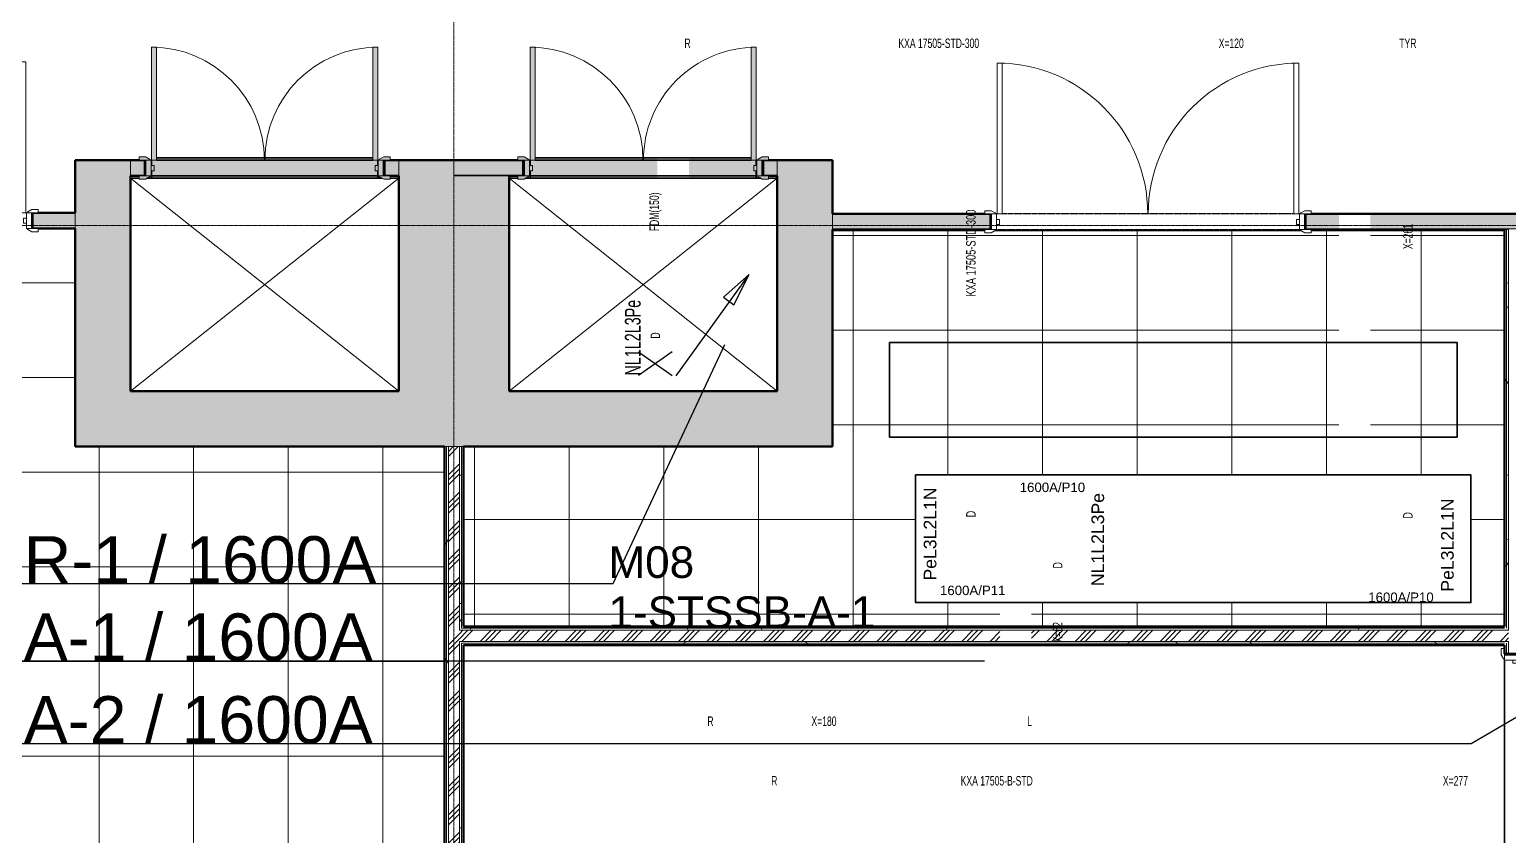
# Model space of a CAD drawing. Header units: millimetres. Extents: x -18178 to 96133, y -22425 to 61598.
# Drawn here: x 35940 to 45315, y 7065 to 12172 of the extents above; entities that cross this region are included whole.
import ezdxf
from ezdxf.enums import TextEntityAlignment as Align

# ---------------------------------------------------------------- set-up
doc = ezdxf.new("R2010")
doc.units = ezdxf.units.MM
doc.linetypes.add('Centre', pattern=[10, 6, -1.25, 1.5, -1.25])
doc.linetypes.add('Demolished_2_', pattern=[7.14375, 4.7625, -2.38125])
for name, color, linetype, lineweight, true_color in [('A-DOOR', 7, 'Continuous', 9, 0x7f7f7f), ('A-DOOR-FRAM', 7, 'Continuous', 9, 0x7f7f7f), ('A-FLOR', 7, 'Continuous', 9, 0x7f7f7f), ('A-FLOR-PATT', 7, 'Continuous', 9, 0x7f7f7f), ('A-WALL', 7, 'Continuous', 9, 0x7f7f7f), ('A-WALL-PATT', 7, 'Continuous', 18, 0x7f7f7f), ('I-WALL', 7, 'Continuous', 9, 0x7f7f7f)]:
    doc.layers.add(name, color=color, linetype=linetype, lineweight=lineweight, true_color=true_color)
doc.layers.add('E-ELEC-EQPM', color=7, linetype='Continuous', lineweight=35)
doc.layers.add('S-GRID', color=7, linetype='Continuous', lineweight=9)
for name, color, linetype in [('EAE-BB-A-1-WHTSP-KXA 1600A', 140, 'Continuous'), ('EAE-BB-A-OUT-003-KXA 1600A', 140, 'Continuous'), ('EAE-BB-A-OUT-004-KXA 1600A', 140, 'Continuous'), ('eae-bb-mım.', 7, 'Continuous'), ('EAE-BB-R BLK-IT-OUT-004-KXA 1600A', 200, 'Continuous'), ('EAE-BB-R1-OUT-004-KXC 1600A', 200, 'Continuous'), ('EAE-LVP-PANEL', 40, 'Continuous')]:
    doc.layers.add(name, color=color, linetype=linetype)
doc.styles.get("Standard").update_dxf_attribs({"font": 'arial.ttf'})
pattern_1 = [(0, (0, 0), (812.8, 203.2), [67.056, -542.544, 67.056, -542.544, -3251.2]), (0, (0, 0), (812.8, 203.2), [-1219.2, 67.056, -1152.144, 67.056, -542.544, -1422.4]), (0, (0, 0), (812.8, 203.2), [-3048, 67.056, -339.344, 67.056, -948.944]), (120, (304.8, 101.6), (-582.37636, 602.30545), [67.056, -542.544, 67.056, -542.544, -3251.2]), (120, (304.8, 101.6), (-582.37636, 602.30545), [-1219.2, 67.056, -1152.144, 67.056, -542.544, -1422.4]), (120, (304.8, 101.6), (-582.37636, 602.30545), [-3048, 67.056, -339.344, 67.056, -948.944]), (240, (406.4, 508), (-230.42364, -805.50545), [67.056, -542.544, 67.056, -542.544, -3251.2]), (240, (406.4, 508), (-230.42364, -805.50545), [-1219.2, 67.056, -1152.144, 67.056, -542.544, -1422.4]), (240, (406.4, 508), (-230.42364, -805.50545), [-3048, 67.056, -339.344, 67.056, -948.944])]
pattern_2 = [(45, (0, 0), (-89.80256, 89.80256), []), (45, (31.75, 0), (0, 179.60512), []), (45, (-31.75, 0), (0, 179.60512), [])]

# ---------------------------------------------------------------- blocks, each defined once
blk = doc.blocks.new('Double leaf fire resistant solid steel door - 1520W x 2110H mm-1298336-Busbar Distribution First Floor  Layout - Phase 1')
at = {"layer": 'A-DOOR', "lineweight": 18, "true_color": 0xf2f2f2}
h = blk.add_hatch(color=7, dxfattribs=at)
h.paths.add_polyline_path([(-755, 70), (-795, 70), (-795, 50), (-725, 50), (-729, 56)], flags=0)
h.paths.add_polyline_path([(795, 70), (755, 70), (729, 56), (725, 50), (795, 50)], flags=0)
h = blk.add_hatch(color=7, dxfattribs=at)
h.paths.add_polyline_path([(795, -50), (725, -50), (729, -56), (755, -70), (795, -70)], flags=0)
h.paths.add_polyline_path([(-725, -50), (-795, -50), (-795, -70), (-755, -70), (-729, -56)], flags=0)
h = blk.add_hatch(color=7, dxfattribs=at)
h.paths.add_polyline_path([(-685, -50), (-717, -50), (-717, -765.5), (-685, -765.5)], flags=0)
h.paths.add_polyline_path([(717, -50), (685, -50), (685, -765.5), (717, -765.5)], flags=0)
at = {"layer": 'A-DOOR-FRAM', "lineweight": 18, "true_color": 0xf2f2f2}
h = blk.add_hatch(color=7, dxfattribs=at)
h.paths.add_polyline_path([(-720, 50), (-752, 50), (-752, -50), (-720, -50)], flags=0)
h.paths.add_polyline_path([(720, 50), (720, -50), (752, -50), (752, 50)], flags=0)
h = blk.add_hatch(color=7, dxfattribs=at)
h.paths.add_polyline_path([(720, 17), (701, 17), (701, -15), (720, -15)], flags=0)
h.paths.add_polyline_path([(-701, 17), (-720, 17), (-720, -15), (-701, -15)], flags=0)
at = {"layer": 'A-DOOR', "color": 254, "true_color": 0xcccccc}
for p, q in [((-795, 70), (-755, 70)), ((-795, 50), (-795, 70)), ((-725, 50), (-795, 50)), ((-755, 70), (-729, 56)), ((795, 50), (725, 50)), ((729, 56), (755, 70)), ((755, 70), (795, 70)), ((795, 70), (795, 50)), ((-795, -70), (-795, -50)), ((-795, -50), (-725, -50)), ((-755, -70), (-795, -70)), ((-729, -56), (-755, -70)), ((-717, -765.5), (-717, -50)), ((-717, -50), (-685, -50)), ((-685, -50), (-685, -765.5)), ((685, -50), (717, -50)), ((685, -765.5), (685, -50)), ((717, -50), (717, -765.5)), ((725, -50), (795, -50)), ((755, -70), (729, -56)), ((795, -70), (755, -70)), ((795, -50), (795, -70)), ((-685, -765.5), (-717, -765.5)), ((717, -765.5), (685, -765.5))]:
    blk.add_line(p, q, dxfattribs=at)
at = {"layer": 'A-DOOR', "color": 254, "lineweight": 18, "true_color": 0xcccccc}
for p, q in [((-717, -765.5), (-717, -50)), ((-717, -50), (-685, -50)), ((-685, -50), (-685, -765.5)), ((685, -50), (685, -765.5)), ((717, -50), (685, -50)), ((717, -765.5), (717, -50)), ((-685, -765.5), (-717.1, -765.5)), ((685, -765.5), (717, -765.5))]:
    blk.add_line(p, q, dxfattribs=at)
at = {"layer": 'A-DOOR', "color": 254, "true_color": 0xcccccc}
for centre, start, end in [((-733, 49), 7.12502, 60.25512), ((733, 49), 119.74488, 172.87498), ((-733, -49), 299.74488, 352.87498), ((733, -49), 187.12502, 240.25512)]:
    blk.add_arc(centre, 8.06, start, end, dxfattribs=at)
at = {"layer": 'A-DOOR', "color": 254, "true_color": 0xe5e5e5}
for centre, start, end in [((-717.1, -50), 270, 0), ((717, -50), 180, 270)]:
    blk.add_arc(centre, 715.5, start, end, dxfattribs=at)
at = {"layer": 'A-DOOR-FRAM', "color": 254, "lineweight": 18, "true_color": 0xcccccc}
for p, q in [((-752, -50), (-752, 50)), ((-752, 50), (-720, 50)), ((-720, 50), (-720, -50)), ((-720, 17), (-701, 17)), ((-720, -15), (-720, 17)), ((-701, 17), (-701, -15)), ((701, 17), (720, 17)), ((701, -15), (701, 17)), ((720, -50), (720, 50)), ((720, 50), (752, 50)), ((720, 17), (720, -15)), ((752, 50), (752, -50)), ((-720, -50), (-752, -50)), ((-701, -15), (-720, -15)), ((720, -15), (701, -15)), ((752, -50), (720, -50))]:
    blk.add_line(p, q, dxfattribs=at)
blk = doc.blocks.new('Double leaf fire resistant solid steel door - 1520W x 2110H mm-1298325-Busbar Distribution First Floor  Layout - Phase 1')
at = {"layer": 'A-DOOR', "lineweight": 18, "true_color": 0xf2f2f2}
h = blk.add_hatch(color=7, dxfattribs=at)
h.paths.add_polyline_path([(-717, 765.5), (-717, 50), (-685, 50), (-685, 765.5)], flags=0)
h.paths.add_polyline_path([(685, 765.5), (685, 50), (717, 50), (717, 765.5)], flags=0)
h = blk.add_hatch(color=7, dxfattribs=at)
h.paths.add_polyline_path([(-755, 70), (-795, 70), (-795, 50), (-725, 50), (-729, 56)], flags=0)
h.paths.add_polyline_path([(755, 70), (729, 56), (725, 50), (795, 50), (795, 70)], flags=0)
h = blk.add_hatch(color=7, dxfattribs=at)
h.paths.add_polyline_path([(795, -50), (725, -50), (729, -56), (755, -70), (795, -70), (795, -59.1)], flags=0)
h.paths.add_polyline_path([(-795, -50), (-795, -70), (-755, -70), (-729, -56), (-725, -50)], flags=0)
at = {"layer": 'A-DOOR-FRAM', "lineweight": 18, "true_color": 0xf2f2f2}
h = blk.add_hatch(color=7, dxfattribs=at)
h.paths.add_polyline_path([(-752, 50), (-752, -50), (-720, -50), (-720, 50)], flags=0)
h.paths.add_polyline_path([(752, 50), (720, 50), (720, -50), (752, -50)], flags=0)
h = blk.add_hatch(color=7, dxfattribs=at)
h.paths.add_polyline_path([(-720, 15), (-720, -17), (-701, -17), (-701, 15)], flags=0)
h.paths.add_polyline_path([(701, 15), (701, -17), (720, -17), (720, 15)], flags=0)
at = {"layer": 'A-DOOR', "color": 254, "lineweight": 18, "true_color": 0xcccccc}
for p, q in [((-685, 765.5), (-717.1, 765.5)), ((-717, 765.5), (-717, 50)), ((-685, 50), (-685, 765.5)), ((685, 50), (685, 765.5)), ((685, 765.5), (717, 765.5)), ((717, 765.5), (717, 50)), ((-717, 50), (-685, 50)), ((717, 50), (685, 50))]:
    blk.add_line(p, q, dxfattribs=at)
at = {"layer": 'A-DOOR', "color": 254, "true_color": 0xcccccc}
for p, q in [((-685, 765.5), (-717, 765.5)), ((-717, 765.5), (-717, 50)), ((-685, 50), (-685, 765.5)), ((717, 765.5), (685, 765.5)), ((685, 765.5), (685, 50)), ((717, 50), (717, 765.5)), ((-755, 70), (-795, 70)), ((-795, 70), (-795, 50)), ((-795, 50), (-725, 50)), ((-729, 56), (-755, 70)), ((-717, 50), (-685, 50)), ((685, 50), (717, 50)), ((725, 50), (795, 50)), ((755, 70), (729, 56)), ((795, 70), (755, 70)), ((795, 50), (795, 70)), ((-795, -50), (-795, -70)), ((-725, -50), (-795, -50)), ((-795, -70), (-755, -70)), ((-755, -70), (-729, -56)), ((795, -50), (725, -50)), ((729, -56), (755, -70)), ((755, -70), (795, -70)), ((795, -70), (795, -50))]:
    blk.add_line(p, q, dxfattribs=at)
at = {"layer": 'A-DOOR', "color": 254, "true_color": 0xe5e5e5}
for centre, start, end in [((-717.1, 50), 360, 90), ((717, 50), 90, 180)]:
    blk.add_arc(centre, 715.5, start, end, dxfattribs=at)
at = {"layer": 'A-DOOR', "color": 254, "true_color": 0xcccccc}
for centre, start, end in [((-733, 49), 7.12502, 60.25512), ((733, 49), 119.74488, 172.87498), ((-733, -49), 299.74488, 352.87498), ((733, -49), 187.12502, 240.25512)]:
    blk.add_arc(centre, 8.06, start, end, dxfattribs=at)
at = {"layer": 'A-DOOR-FRAM', "color": 254, "lineweight": 18, "true_color": 0xcccccc}
for p, q in [((-720, 50), (-752, 50)), ((-752, 50), (-752, -50)), ((-720, -50), (-720, 50)), ((-701, 15), (-720, 15)), ((-720, 15), (-720, -17)), ((-701, -17), (-701, 15)), ((701, 15), (701, -17)), ((720, 15), (701, 15)), ((752, 50), (720, 50)), ((720, 50), (720, -50)), ((720, -17), (720, 15)), ((752, -50), (752, 50)), ((-752, -50), (-720, -50)), ((-720, -17), (-701, -17)), ((701, -17), (720, -17)), ((720, -50), (752, -50))]:
    blk.add_line(p, q, dxfattribs=at)
blk = doc.blocks.new('Double leaf fire resistant solid steel door - 2000W x 2700H mm EI30-1298320-Busbar Distribution First Floor  Layout - Phase 1')
at = {"layer": 'A-DOOR', "color": 253, "true_color": 0xaaaaaa}
for p, q in [((-1035, 70), (-995, 70)), ((-1035, 50), (-1035, 70)), ((-965, 50), (-1035, 50)), ((-995, 70), (-969, 56)), ((1035, 50), (965, 50)), ((969, 56), (995, 70)), ((995, 70), (1035, 70)), ((1035, 70), (1035, 50)), ((-1035, -70), (-1035, -50)), ((-1035, -50), (-965, -50)), ((-995, -70), (-1035, -70)), ((-969, -56), (-995, -70)), ((-957, -1005.5), (-957, -50)), ((-957, -50), (-925, -50)), ((-925, -50), (-925, -1005.5)), ((925, -50), (957, -50)), ((925, -1005.5), (925, -50)), ((957, -50), (957, -1005.5)), ((965, -50), (1035, -50)), ((995, -70), (969, -56)), ((1035, -70), (995, -70)), ((1035, -50), (1035, -70)), ((-925, -1005.5), (-957, -1005.5)), ((957, -1005.5), (925, -1005.5))]:
    blk.add_line(p, q, dxfattribs=at)
at = {"layer": 'A-DOOR', "color": 253, "lineweight": 18, "true_color": 0xaaaaaa}
for p, q in [((-957, -1005.5), (-957, -50)), ((-957, -50), (-925, -50)), ((-925, -50), (-925, -1005.5)), ((925, -50), (925, -1005.5)), ((957, -50), (925, -50)), ((957, -1005.5), (957, -50)), ((-925, -1005.5), (-957.1, -1005.5)), ((925, -1005.5), (957, -1005.5))]:
    blk.add_line(p, q, dxfattribs=at)
at = {"layer": 'A-DOOR', "color": 253, "true_color": 0xaaaaaa}
for centre, radius, start, end in [((-973, 49), 8.06, 7.12502, 60.25512), ((973, 49), 8.06, 119.74488, 172.87498), ((-973, -49), 8.06, 299.74488, 352.87498), ((-957.1, -50), 955.5, 270, 0), ((957, -50), 955.5, 180, 270), ((973, -49), 8.06, 187.12502, 240.25512)]:
    blk.add_arc(centre, radius, start, end, dxfattribs=at)
at = {"layer": 'A-DOOR-FRAM', "color": 253, "lineweight": 18, "true_color": 0xaaaaaa}
for p, q in [((-992, -50), (-992, 50)), ((-992, 50), (-960, 50)), ((-960, 50), (-960, -50)), ((-960, 17), (-941, 17)), ((-960, -15), (-960, 17)), ((-941, 17), (-941, -15)), ((941, 17), (960, 17)), ((941, -15), (941, 17)), ((960, -50), (960, 50)), ((960, 50), (992, 50)), ((960, 17), (960, -15)), ((992, 50), (992, -50)), ((-960, -50), (-992, -50)), ((-941, -15), (-960, -15)), ((960, -15), (941, -15)), ((992, -50), (960, -50))]:
    blk.add_line(p, q, dxfattribs=at)
blk = doc.blocks.new('Double leaf fire resistant solid steel door - 2000W x 2700H mm EI30-1298321-Busbar Distribution First Floor  Layout - Phase 1')
at = {"layer": 'A-DOOR', "color": 253, "lineweight": 18, "true_color": 0xaaaaaa}
for p, q in [((-925, 1005.5), (-957.1, 1005.5)), ((-957, 1005.5), (-957, 50)), ((-925, 50), (-925, 1005.5)), ((925, 50), (925, 1005.5)), ((925, 1005.5), (957, 1005.5)), ((957, 1005.5), (957, 50)), ((-957, 50), (-925, 50)), ((957, 50), (925, 50))]:
    blk.add_line(p, q, dxfattribs=at)
at = {"layer": 'A-DOOR', "color": 253, "true_color": 0xaaaaaa}
for p, q in [((-925, 1005.5), (-957, 1005.5)), ((-957, 1005.5), (-957, 50)), ((-925, 50), (-925, 1005.5)), ((957, 1005.5), (925, 1005.5)), ((925, 1005.5), (925, 50)), ((957, 50), (957, 1005.5)), ((-995, 70), (-1035, 70)), ((-1035, 70), (-1035, 50)), ((-1035, 50), (-965, 50)), ((-969, 56), (-995, 70)), ((-957, 50), (-925, 50)), ((925, 50), (957, 50)), ((965, 50), (1035, 50)), ((995, 70), (969, 56)), ((1035, 70), (995, 70)), ((1035, 50), (1035, 70)), ((-1035, -50), (-1035, -70)), ((-965, -50), (-1035, -50)), ((-1035, -70), (-995, -70)), ((-995, -70), (-969, -56)), ((1035, -50), (965, -50)), ((969, -56), (995, -70)), ((995, -70), (1035, -70)), ((1035, -70), (1035, -50))]:
    blk.add_line(p, q, dxfattribs=at)
for centre, radius, start, end in [((-957.1, 50), 955.5, 360, 90), ((957, 50), 955.5, 90, 180), ((-973, 49), 8.06, 7.12502, 60.25512), ((973, 49), 8.06, 119.74488, 172.87498), ((-973, -49), 8.06, 299.74488, 352.87498), ((973, -49), 8.06, 187.12502, 240.25512)]:
    blk.add_arc(centre, radius, start, end, dxfattribs=at)
at = {"layer": 'A-DOOR-FRAM', "color": 253, "lineweight": 18, "true_color": 0xaaaaaa}
for p, q in [((-960, 50), (-992, 50)), ((-992, 50), (-992, -50)), ((-960, -50), (-960, 50)), ((-941, 15), (-960, 15)), ((-960, 15), (-960, -17)), ((-941, -17), (-941, 15)), ((941, 15), (941, -17)), ((960, 15), (941, 15)), ((992, 50), (960, 50)), ((960, 50), (960, -50)), ((960, -17), (960, 15)), ((992, -50), (992, 50)), ((-992, -50), (-960, -50)), ((-960, -17), (-941, -17)), ((941, -17), (960, -17)), ((960, -50), (992, -50))]:
    blk.add_line(p, q, dxfattribs=at)
blk = doc.blocks.new('Double leaf fire resistant solid steel door - 2000W x 2700H mm EI30-V6-Busbar Distribution First Floor  Layout - Phase 1')
at = {"layer": 'A-DOOR', "color": 253, "true_color": 0xaaaaaa}
for p, q in [((-1035, 80), (-995, 80)), ((-1035, 60), (-1035, 80)), ((-965, 60), (-1000, 60)), ((-995, 80), (-969, 66)), ((1000, 60), (965, 60)), ((969, 66), (995, 80)), ((995, 80), (1035, 80)), ((1035, 80), (1035, 60)), ((-1035, -80), (-1035, -60)), ((-995, -80), (-1035, -80)), ((-1000, -60), (-965, -60)), ((-969, -66), (-995, -80)), ((-957, -1015.5), (-957, -60)), ((-957, -60), (-925, -60)), ((-925, -60), (-925, -1015.5)), ((925, -60), (957, -60)), ((925, -1015.5), (925, -60)), ((957, -60), (957, -1015.5)), ((965, -60), (1000, -60)), ((995, -80), (969, -66)), ((1035, -80), (995, -80)), ((1035, -60), (1035, -80)), ((-925, -1015.5), (-957, -1015.5)), ((957, -1015.5), (925, -1015.5))]:
    blk.add_line(p, q, dxfattribs=at)
at = {"layer": 'A-DOOR', "color": 253, "lineweight": 18, "true_color": 0xaaaaaa}
for p, q in [((-957, -1015.5), (-957, -60)), ((-957, -60), (-925, -60)), ((-925, -60), (-925, -1015.5)), ((925, -60), (925, -1015.5)), ((957, -60), (925, -60)), ((957, -1015.5), (957, -60)), ((-925, -1015.5), (-957.1, -1015.5)), ((925, -1015.5), (957, -1015.5))]:
    blk.add_line(p, q, dxfattribs=at)
at = {"layer": 'A-DOOR', "color": 253, "true_color": 0xaaaaaa}
for centre, radius, start, end in [((-973, 59), 8.06, 7.12502, 60.25512), ((973, 59), 8.06, 119.74488, 172.87498), ((-973, -59), 8.06, 299.74488, 352.87498), ((-957.1, -60), 955.5, 270, 0), ((957, -60), 955.5, 180, 270), ((973, -59), 8.06, 187.12502, 240.25512)]:
    blk.add_arc(centre, radius, start, end, dxfattribs=at)
at = {"layer": 'A-DOOR-FRAM', "color": 253, "lineweight": 18, "true_color": 0xaaaaaa}
for p, q in [((-992, -60), (-992, 60)), ((-992, 60), (-960, 60)), ((-960, 60), (-960, -60)), ((-960, 7), (-941, 7)), ((-960, -25), (-960, 7)), ((-941, 7), (-941, -25)), ((941, 7), (960, 7)), ((941, -25), (941, 7)), ((960, -60), (960, 60)), ((960, 60), (992, 60)), ((960, 7), (960, -25)), ((992, 60), (992, -60)), ((-960, -60), (-992, -60)), ((-941, -25), (-960, -25)), ((960, -25), (941, -25)), ((992, -60), (960, -60))]:
    blk.add_line(p, q, dxfattribs=at)
blk = doc.blocks.new('IL021-ARP-ZZ-XX-M3-J-A-0001_rvt-1-Busbar Distribution First Floor  Layout - Phase 1')
at = {"layer": 'A-FLOR', "lineweight": 5, "true_color": 0xf2f2f2}
blk.add_hatch(color=7, dxfattribs=at).paths.add_polyline_path([(47935.7, 11306), (48117, 11306), (48117, 11354), (48101, 11354), (48101, 11386), (48117, 11386), (48117, 11421), (48085, 11421), (48085, 11436), (46715, 11436), (46715, 11421), (46683, 11421), (46683, 11386), (46699, 11386), (46699, 11354), (46683, 11354), (46683, 11306), (46715, 11306)], flags=0)
h = blk.add_hatch(color=7, dxfattribs=at)
h.paths.add_polyline_path([(50485, 11306), (50517, 11306), (50517, 11354), (50501, 11354), (50501, 11386), (50517, 11386), (50517, 11421), (50485, 11421), (50485, 11436), (50089.8, 11436), (50089.8, 11306)], flags=0)
h.paths.add_polyline_path([(49099, 11306), (49889.8, 11306), (49889.8, 11436), (49115, 11436), (49115, 11421), (49083, 11421), (49083, 11386), (49099, 11386), (49099, 11354), (49083, 11354), (49083, 11306)], flags=0)
at = {"layer": 'A-FLOR-PATT', "true_color": 0xd2d2d2}
h = blk.add_hatch(dxfattribs=at)
h.set_pattern_fill('FP_9', color=254, style=0, pattern_type=2)
h.set_pattern_definition([(270, (-50020.2, 366.96), (600, 4e-14), []), (0, (-50020.2, 366.96), (0, 600), [])])
h.paths.add_polyline_path([(48250, 206), (48250, 906), (48540, 906), (48540, 4656), (48250, 4656), (48250, 5356), (48540, 5356), (48540, 9606), (46200, 9606), (46200, 10987.5), (45965, 10987.5), (45965, 10967.5), (45922, 10969.1), (45899, 10981.5), (45895, 10987.5), (43965, 10987.5), (43961, 10981.5), (43935, 10967.5), (43895, 10967.5), (43895, 10987.5), (43660, 10987.5), (43660, 206), (47935.7, 206)], flags=0)
h.paths.add_polyline_path([(46567.9, 1415.7), (46546.7, 1415.7), (46546.7, 4165.7), (48236.7, 4165.7), (48236.7, 1415.7), (47935.7, 1415.7)], flags=0)
h.paths.add_polyline_path([(44388.6, 4610.7), (43788.6, 4610.7), (43788.6, 5210.7), (44388.6, 5210.7)], flags=0)
h = blk.add_hatch(dxfattribs=at)
h.set_pattern_fill('FP_13', color=254, style=0, pattern_type=2)
h.set_pattern_definition([(180, (50160.5, 2466), (-7e-14, -600), []), (270, (50160.5, 2466), (600, 4e-14), [])])
h.paths.add_polyline_path([(55116.6, 8466), (55260, 8466), (55260, 10976), (54410.4, 10976), (54410.4, 10266), (54960.5, 10266), (54960.5, 9666), (54410.4, 9666), (54410.4, 9426.2), (55047.3, 9426.2), (55047.3, 8616.2), (52261.6, 8616.2), (52261.6, 8466), (54774.6, 8466)], flags=0)
h.paths.add_polyline_path([(51527.3, 8466), (52061.6, 8466), (52061.6, 8616.2), (51527.3, 8616.2), (51527.3, 9426.2), (54210.4, 9426.2), (54210.4, 9666), (51360.5, 9666), (51360.5, 10266), (54210.4, 10266), (54210.4, 10976), (54035, 10976), (54035, 10960.7), (53995, 10960.7), (53965, 10976), (52031, 10974.7), (52005, 10960.7), (51965, 10960.7), (51965, 10976), (51000, 10976), (51000, 9606), (48660, 9606), (48660, 8466), (50671.3, 8466)], flags=0)
at = {"layer": 'A-FLOR-PATT', "true_color": 0xaaaaaa}
h = blk.add_hatch(dxfattribs=at)
h.set_pattern_fill('FP_14', color=253, style=0, pattern_type=2)
h.set_pattern_definition([(90, (45360.5, 2466), (-600, 4e-14), []), (180, (45360.5, 2466), (-7e-14, -600), [])])
h.paths.add_polyline_path([(54210.4, 9666), (54210.4, 10266), (51360.5, 10266), (51360.5, 9666), (53406.9, 9666)], flags=0)
h.paths.add_polyline_path([(54410.4, 9666), (54960.5, 9666), (54960.5, 10266), (54410.4, 10266)], flags=0)
at = {"layer": 'A-WALL-PATT', "lineweight": 25, "true_color": 0xf2f2f2}
for points in [[(46200, 9606), (46550, 9606), (46550, 11416), (46200, 11416), (46200, 10987.5)], [(48950, 9956), (48950, 11321), (48600, 11321), (48600, 11416), (48250, 11416), (48250, 9956)], [(51000, 9956), (51000, 11416), (50650, 11416), (50650, 9956), (50671.3, 9956)], [(46550, 9606), (51000, 9606), (51000, 9956), (46550, 9956)]]:
    blk.add_hatch(color=7, dxfattribs=at).paths.add_polyline_path(points, flags=0)
at = {"layer": 'A-WALL-PATT', "lineweight": 5, "true_color": 0xf2f2f2}
h = blk.add_hatch(color=7, dxfattribs=at)
h.paths.add_polyline_path([(46640, 11326), (46640, 11416), (46550, 11416), (46550, 11326)], flags=0)
h.paths.add_polyline_path([(48250, 11326), (48250, 11416), (48160, 11416), (48160, 11326)], flags=0)
h = blk.add_hatch(color=7, dxfattribs=at)
h.paths.add_polyline_path([(50650, 11326), (50650, 11416), (50560, 11416), (50560, 11326)], flags=0)
h.paths.add_polyline_path([(49040, 11326), (49040, 11416), (48600, 11416), (48600, 11326), (48619.6, 11326)], flags=0)
h = blk.add_hatch(color=7, dxfattribs=at)
h.paths.add_polyline_path([(46200, 10992.5), (46200, 11082.5), (45930, 11082.5), (45930, 10992.5)], flags=0)
h.paths.add_polyline_path([(43832.3, 10992.5), (43930, 10992.5), (43930, 11082.5), (39950, 11082.5), (39950, 10992.5), (43635, 10992.5)], flags=0)
h = blk.add_hatch(color=7, dxfattribs=at)
h.paths.add_polyline_path([(56049.5, 10985.7), (56049.5, 11075.7), (54410.4, 11075.7), (54410.4, 10985.7), (55458.5, 10985.7)], flags=0)
h.paths.add_polyline_path([(57250, 10985.7), (57250, 11075.7), (57049.5, 11075.7), (57049.5, 10985.7)], flags=0)
h.paths.add_polyline_path([(54210.4, 10985.7), (54210.4, 11075.7), (54000, 11075.7), (54000, 10985.7)], flags=0)
h.paths.add_polyline_path([(51000, 10985.7), (52000, 10985.7), (52000, 11075.7), (51000, 11075.7)], flags=0)
at = {"layer": 'A-WALL-PATT', "lineweight": 9, "true_color": 0xaaaaaa}
h = blk.add_hatch(dxfattribs=at)
h.set_pattern_fill('FP_2', color=253, style=0, pattern_type=2)
h.set_pattern_definition(pattern_1)
h.paths.add_polyline_path([(55272.5, 206), (55272.5, 6291), (55260, 6291), (55260, 206)], flags=0)
h.paths.add_polyline_path([(55272.5, 8291), (55272.5, 8358.5), (55260, 8358.5), (55260, 8291)], flags=0)
h.paths.add_polyline_path([(55260, 8453.5), (55272.5, 8453.5), (55272.5, 10980.7), (55260, 10980.7), (55260, 8463.4)], flags=0)
h = blk.add_hatch(dxfattribs=at)
h.set_pattern_fill('FP_2', color=253, style=0, pattern_type=2)
h.set_pattern_definition(pattern_1)
h.paths.add_polyline_path([(55285, 206), (55285, 6291), (55272.5, 6291), (55272.5, 206)], flags=0)
h.paths.add_polyline_path([(55285, 8291), (55285, 8371), (55272.5, 8371), (55272.5, 8291)], flags=0)
h.paths.add_polyline_path([(55285, 8441), (55285, 10980.7), (55272.5, 10980.7), (55272.5, 8441)], flags=0)
h = blk.add_hatch(dxfattribs=at)
h.set_pattern_fill('FP_2', color=253, style=0, pattern_type=2)
h.set_pattern_definition(pattern_1)
h.paths.add_polyline_path([(48552.5, 5356), (48552.5, 9606), (48540, 9606), (48540, 5356)], flags=0)
h = blk.add_hatch(dxfattribs=at)
h.set_pattern_fill('FP_2', color=253, style=0, pattern_type=2)
h.set_pattern_definition(pattern_1)
h.paths.add_polyline_path([(48565, 5356), (48565, 9606), (48552.5, 9606), (48552.5, 5356)], flags=0)
at = {"layer": 'A-WALL-PATT', "lineweight": 9, "true_color": 0xd2d2d2}
h = blk.add_hatch(dxfattribs=at)
h.set_pattern_fill('FP_3', color=254, style=0, pattern_type=2)
h.set_pattern_definition(pattern_2)
h.paths.add_polyline_path([(48635, 5356), (48635, 9606), (48565, 9606), (48565, 5356)], flags=0)
at = {"layer": 'A-WALL-PATT', "lineweight": 9, "true_color": 0xaaaaaa}
h = blk.add_hatch(dxfattribs=at)
h.set_pattern_fill('FP_2', color=253, style=0, pattern_type=2)
h.set_pattern_definition(pattern_1)
h.paths.add_polyline_path([(48635, 5356), (48647.5, 5356), (48647.5, 8371), (48635, 8371), (48635, 6370.8)], flags=0)
h.paths.add_polyline_path([(48635, 8441), (48647.5, 8441), (48647.5, 9606), (48635, 9606), (48635, 8762.4)], flags=0)
h = blk.add_hatch(dxfattribs=at)
h.set_pattern_fill('FP_2', color=253, style=0, pattern_type=2)
h.set_pattern_definition(pattern_1)
h.paths.add_polyline_path([(48647.5, 5356), (48660, 5356), (48660, 8358.5), (48647.5, 8358.5), (48647.5, 6370.8)], flags=0)
h.paths.add_polyline_path([(48647.5, 8453.5), (48660, 8453.5), (48660, 9606), (48647.5, 9606), (48647.5, 8762.4)], flags=0)
at = {"layer": 'A-WALL-PATT', "lineweight": 9, "true_color": 0xd2d2d2}
h = blk.add_hatch(dxfattribs=at)
h.set_pattern_fill('FP_3', color=254, style=0, pattern_type=2)
h.set_pattern_definition(pattern_2)
h.paths.add_polyline_path([(61613.6, 8371), (62255, 8371), (62255, 8441), (56595.1, 8441), (56595.1, 8371), (60245.8, 8371)], flags=0)
h.paths.add_polyline_path([(55380, 8371), (56395.1, 8371), (56395.1, 8441), (55355, 8441), (55355, 8371), (55367.5, 8371)], flags=0)
h.paths.add_polyline_path([(52061.6, 8371), (52061.6, 8441), (48635, 8441), (48635, 8371), (52039.1, 8371)], flags=0)
h.paths.add_polyline_path([(52261.6, 8371), (55285, 8371), (55285, 8441), (52261.6, 8441), (52261.6, 8409.2)], flags=0)
at = {"layer": 'A-WALL-PATT', "lineweight": 9, "true_color": 0xaaaaaa}
h = blk.add_hatch(dxfattribs=at)
h.set_pattern_fill('FP_2', color=253, style=0, pattern_type=2)
h.set_pattern_definition(pattern_1)
h.paths.add_polyline_path([(62185, 8441), (62185, 8453.5), (61335, 8453.5), (61335, 8441), (61613.6, 8441)], flags=0)
h.paths.add_polyline_path([(60245.8, 8441), (61265, 8441), (61265, 8453.5), (56595.1, 8453.5), (56595.1, 8441), (58878, 8441)], flags=0)
h.paths.add_polyline_path([(55116.6, 8441), (55272.5, 8441), (55272.5, 8453.5), (52261.6, 8453.5), (52261.6, 8441), (54774.6, 8441)], flags=0)
h.paths.add_polyline_path([(55380, 8441), (56395.1, 8443.1), (56395.1, 8453.5), (55367.5, 8453.5), (55367.5, 8441)], flags=0)
h.paths.add_polyline_path([(52061.6, 8441), (52061.6, 8453.5), (48647.5, 8453.5), (48647.5, 8441), (52039.1, 8441)], flags=0)
h = blk.add_hatch(dxfattribs=at)
h.set_pattern_fill('FP_2', color=253, style=0, pattern_type=2)
h.set_pattern_definition(pattern_1)
h.paths.add_polyline_path([(62172.5, 8453.5), (62172.5, 8466), (61347.5, 8466), (61347.5, 8453.5), (61613.6, 8453.5)], flags=0)
h.paths.add_polyline_path([(60245.8, 8453.5), (61252.5, 8453.5), (61252.5, 8466), (56595.1, 8466), (56595.1, 8453.5), (58878, 8453.5)], flags=0)
h.paths.add_polyline_path([(55380, 8453.5), (56395.1, 8455.6), (56395.1, 8466), (55380, 8466), (55380, 8463.4)], flags=0)
h.paths.add_polyline_path([(55260, 8453.5), (55260, 8466), (52261.6, 8466), (52261.6, 8453.5), (55116.6, 8453.5)], flags=0)
h.paths.add_polyline_path([(52061.6, 8453.5), (52061.6, 8466), (48660, 8466), (48660, 8453.5), (52039.1, 8453.5)], flags=0)
h = blk.add_hatch(dxfattribs=at)
h.set_pattern_fill('FP_2', color=253, style=0, pattern_type=2)
h.set_pattern_definition(pattern_1)
h.paths.add_polyline_path([(61613.6, 8358.5), (62267.5, 8358.5), (62267.5, 8371), (56595.1, 8371), (56595.1, 8358.5), (60245.8, 8358.5)], flags=0)
h.paths.add_polyline_path([(56142.4, 8358.5), (56395.1, 8360.3), (56395.1, 8371), (55367.5, 8371), (55367.5, 8358.5), (55458.5, 8358.5)], flags=0)
h.paths.add_polyline_path([(55272.5, 8358.5), (55272.5, 8371), (52261.6, 8371), (52261.6, 8358.5), (55260, 8358.5)], flags=0)
h.paths.add_polyline_path([(52061.6, 8358.5), (52061.6, 8371), (48647.5, 8371), (48647.5, 8358.5), (52039.1, 8358.5)], flags=0)
h = blk.add_hatch(dxfattribs=at)
h.set_pattern_fill('FP_2', color=253, style=0, pattern_type=2)
h.set_pattern_definition(pattern_1)
h.paths.add_polyline_path([(61613.6, 8346), (62280, 8346), (62280, 8358.5), (56595.1, 8358.5), (56595.1, 8346), (60245.8, 8346)], flags=0)
h.paths.add_polyline_path([(52061.6, 8346), (52061.6, 8358.5), (48660, 8358.5), (48660, 8346), (52039.1, 8346)], flags=0)
h.paths.add_polyline_path([(54774.6, 8346), (55260, 8346), (55260, 8358.5), (52261.6, 8358.5), (52261.6, 8346), (53406.9, 8346)], flags=0)
h.paths.add_polyline_path([(55380, 8346), (56395.1, 8347.8), (56395.1, 8358.5), (55380, 8358.5)], flags=0)
at = {"layer": 'I-WALL', "lineweight": 5, "true_color": 0xf2f2f2}
h = blk.add_hatch(color=7, dxfattribs=at)
h.paths.add_polyline_path([(46200, 11416), (46640, 11416), (46640, 11421), (46200, 11421)], flags=0)
h.paths.add_polyline_path([(48195, 11416), (48600, 11416), (48600, 11421), (48160, 11421), (48160, 11416)], flags=0)
h = blk.add_hatch(color=7, dxfattribs=at)
h.paths.add_polyline_path([(46648, 11321), (46648, 11421), (46640, 11421), (46640, 11321), (46645, 11321)], flags=0)
h.paths.add_polyline_path([(47935.7, 11321), (48120, 11321), (48120, 11354), (48101, 11354), (48101, 11386), (48120, 11386), (48120, 11421), (46680, 11421), (46680, 11386), (46699, 11386), (46699, 11354), (46680, 11354), (46680, 11321), (46715, 11321)], flags=0)
h.paths.add_polyline_path([(48152, 11321), (48160, 11321), (48160, 11421), (48152, 11421), (48152, 11326)], flags=0)
at = {"layer": 'I-WALL', "lineweight": 25, "true_color": 0xf2f2f2}
h = blk.add_hatch(color=7, dxfattribs=at)
h.paths.add_polyline_path([(50650, 11416), (51000, 11416), (51000, 11421), (50560, 11421), (50560, 11416), (50605, 11416)], flags=0)
h.paths.add_polyline_path([(49005, 11416), (49040, 11416), (49040, 11421), (48600, 11421), (48600, 11416), (48619.6, 11416)], flags=0)
at = {"layer": 'I-WALL', "lineweight": 5, "true_color": 0xf2f2f2}
h = blk.add_hatch(color=7, dxfattribs=at)
h.paths.add_polyline_path([(50089.8, 11321), (50520, 11321), (50520, 11354), (50501, 11354), (50501, 11386), (50520, 11386), (50520, 11421), (50089.8, 11421)], flags=0)
h.paths.add_polyline_path([(49040, 11321), (49048, 11321), (49048, 11421), (49040, 11421), (49040, 11326)], flags=0)
h.paths.add_polyline_path([(49080, 11321), (49889.8, 11321), (49889.8, 11421), (49080, 11421), (49080, 11386), (49099, 11386), (49099, 11354), (49080, 11354), (49080, 11326)], flags=0)
h.paths.add_polyline_path([(50552, 11321), (50560, 11321), (50560, 11421), (50552, 11421), (50552, 11326)], flags=0)
at = {"layer": 'I-WALL', "lineweight": 25, "true_color": 0xf2f2f2}
h = blk.add_hatch(color=7, dxfattribs=at)
h.paths.add_polyline_path([(46605, 11321), (46640, 11321), (46640, 11326), (46550, 11326), (46550, 11321)], flags=0)
h.paths.add_polyline_path([(48160, 11321), (48250, 11321), (48250, 11326), (48160, 11326)], flags=0)
at = {"layer": 'I-WALL', "lineweight": 5, "true_color": 0xf2f2f2}
h = blk.add_hatch(color=7, dxfattribs=at)
h.paths.add_polyline_path([(50595, 11321), (50650, 11321), (50650, 11326), (50560, 11326), (50560, 11321)], flags=0)
h.paths.add_polyline_path([(48619.6, 11321), (49040, 11321), (49040, 11326), (48600, 11326), (48600, 11321)], flags=0)
h = blk.add_hatch(color=7, dxfattribs=at)
h.paths.add_polyline_path([(45930, 11082.5), (46200, 11082.5), (46200, 11087.5), (45930, 11087.5)], flags=0)
h.paths.add_polyline_path([(43930, 11082.5), (43930, 11087.5), (39950, 11087.5), (39950, 11082.5), (43895, 11082.5)], flags=0)
h = blk.add_hatch(color=7, dxfattribs=at)
h.paths.add_polyline_path([(57250, 11075.7), (57250, 11080.7), (57049.5, 11080.7), (57049.5, 11075.7), (57094.5, 11075.7)], flags=0)
h.paths.add_polyline_path([(54410.4, 11075.7), (56049.5, 11075.7), (56049.5, 11080.7), (54410.4, 11080.7), (54410.4, 11076.7)], flags=0)
h.paths.add_polyline_path([(54210.4, 11075.7), (54210.4, 11080.7), (54000, 11080.7), (54000, 11075.7)], flags=0)
h.paths.add_polyline_path([(52000, 11075.7), (52000, 11080.7), (51000, 11080.7), (51000, 11075.7), (51965, 11075.7)], flags=0)
at = {"layer": 'I-WALL', "lineweight": 25, "true_color": 0xf2f2f2}
h = blk.add_hatch(color=7, dxfattribs=at)
h.paths.add_polyline_path([(43565, 10987.5), (43565, 10992.5), (39950, 10992.5), (39950, 10987.5), (43552.5, 10987.5)], flags=0)
h.paths.add_polyline_path([(43635, 10987.5), (43930, 10987.5), (43930, 10992.5), (43635, 10992.5)], flags=0)
h.paths.add_polyline_path([(45930, 10987.5), (46200, 10987.5), (46200, 10992.5), (45930, 10992.5)], flags=0)
h = blk.add_hatch(color=7, dxfattribs=at)
h.paths.add_polyline_path([(57084.5, 10980.7), (57250, 10980.7), (57250, 10985.7), (57049.5, 10985.7), (57049.5, 10980.7)], flags=0)
h.paths.add_polyline_path([(54035, 10980.7), (54210.4, 10980.7), (54210.4, 10985.7), (54000, 10985.7), (54000, 10980.7)], flags=0)
h.paths.add_polyline_path([(55260, 10980.7), (55285, 10980.7), (55285, 10985.7), (54410.4, 10984), (54410.4, 10980.7), (54774.6, 10980.7)], flags=0)
h.paths.add_polyline_path([(56049.5, 10980.7), (56049.5, 10985.7), (55355, 10985.7), (55355, 10980.7), (56014.5, 10980.7)], flags=0)
h.paths.add_polyline_path([(51000, 10980.7), (52000, 10980.7), (52000, 10985.7), (51000, 10985.7)], flags=0)
at = {"color": 254, "lineweight": 18, "true_color": 0xe5e5e5}
for p, q in [((46550, 11306), (48250, 9956)), ((46550, 9956), (48250, 11306)), ((48950, 11306), (50649.9, 9956)), ((48950, 9955.9), (50650, 11306))]:
    blk.add_line(p, q, dxfattribs=at)
at = {"layer": 'A-FLOR', "color": 254, "lineweight": 35, "true_color": 0xe5e5e5}
for p, q in [((46680, 11421), (46683, 11421)), ((46683, 11421), (46683, 11386)), ((46683, 11354), (46683, 11306)), ((48085, 11436), (46715, 11436)), ((46715, 11421), (48085, 11421)), ((48117, 11421), (48120, 11421)), ((48117, 11386), (48117, 11421)), ((48117, 11306), (48117, 11354)), ((49080, 11421), (49083, 11421)), ((49083, 11421), (49083, 11386)), ((49083, 11354), (49083, 11306)), ((50485, 11436), (49115, 11436)), ((49115, 11421), (50485, 11421)), ((50517, 11421), (50520, 11421)), ((50517, 11386), (50517, 11421)), ((50517, 11306), (50517, 11354)), ((46550, 11306), (46605, 11306)), ((46654.3, 11306), (46683, 11306)), ((46683, 11306), (48117, 11306)), ((48117, 11306), (48145.7, 11306)), ((48195, 11306), (48250, 11306)), ((48950, 11306), (49005, 11306)), ((49054.3, 11306), (49083, 11306)), ((49083, 11306), (50517, 11306)), ((50517, 11306), (50545.7, 11306)), ((50595, 11306), (50650, 11306))]:
    blk.add_line(p, q, dxfattribs=at)
at = {"layer": 'A-FLOR', "color": 253, "lineweight": 35, "true_color": 0xaaaaaa}
for p, q in [((51965, 10976), (51000, 10976)), ((53968.1, 10976), (52031.9, 10976)), ((55260, 10976), (54035, 10976)), ((51360.5, 9666), (51360.5, 10266)), ((51360.5, 10266), (54960.5, 10266)), ((54960.5, 10266), (51360.5, 10266)), ((51360.5, 10266), (51360.5, 9666)), ((54960.5, 10266), (54960.5, 9666)), ((54960.5, 9666), (54960.5, 10266)), ((54960.5, 9666), (51360.5, 9666)), ((51360.5, 9666), (54960.5, 9666)), ((55260, 6331), (55260, 8251))]:
    blk.add_line(p, q, dxfattribs=at)
at = {"layer": 'A-WALL', "color": 254, "lineweight": 18, "true_color": 0xcccccc}
for p, q in [((46200, 11416), (46550, 11416)), ((46640, 11416), (46550, 11416)), ((46550, 11416), (46550, 11326)), ((48250, 11416), (48160, 11416)), ((48250, 11416), (48600, 11416)), ((48250, 11416), (48250, 11326)), ((48600, 11416), (48250, 11416)), ((48600, 11326), (48600, 11416)), ((48600, 11416), (49040, 11416)), ((48600, 11416), (48600, 11326)), ((50560, 11416), (50650, 11416)), ((50650, 11416), (51000, 11416)), ((50650, 11326), (50650, 11416)), ((46640, 11326), (46550, 11326)), ((46550, 11326), (46550, 11321)), ((48250, 11326), (48160, 11326)), ((48250, 11326), (48250, 11321)), ((48600, 11321), (48600, 11326)), ((48600, 11326), (48600, 11321)), ((48600, 11326), (49040, 11326)), ((48950, 11321), (48600, 11321)), ((48600, 11321), (48950, 11321)), ((50560, 11326), (50650, 11326)), ((50650, 11321), (50650, 11326)), ((46200, 11082.5), (45930, 11082.5)), ((46200, 11082.5), (46200, 11087.5)), ((46200, 10992.5), (46200, 11082.5)), ((51000, 11080.7), (51000, 11075.7)), ((52000, 11075.7), (51000, 11075.7)), ((51000, 11075.7), (51000, 10985.7)), ((56049.5, 11075.7), (54000, 11075.7)), ((46200, 10992.5), (45930, 10992.5)), ((46200, 10987.5), (46200, 10992.5)), ((52000, 10985.7), (51000, 10985.7)), ((51000, 10985.7), (51000, 10980.7)), ((55285, 10985.7), (54000, 10985.7)), ((55355, 10985.7), (55285, 10985.7))]:
    blk.add_line(p, q, dxfattribs=at)
at = {"layer": 'A-WALL', "color": 253, "lineweight": 18, "true_color": 0xaaaaaa}
for p, q in [((55272.5, 10980.7), (55260, 10980.7)), ((55272.5, 8453.5), (55272.5, 10980.7)), ((55285, 10980.7), (55272.5, 10980.7)), ((55285, 10985.7), (55355, 10985.7)), ((55285, 10985.7), (55285, 10980.7)), ((55285, 8441), (55285, 10980.7)), ((48552.5, 9606), (48540, 9606)), ((48552.5, 5356), (48552.5, 9606)), ((48565, 9606), (48552.5, 9606)), ((48635, 9606), (48565, 9606)), ((48565, 5356), (48565, 9606)), ((48647.5, 9606), (48635, 9606)), ((48635, 8441), (48635, 9606)), ((48660, 9606), (48647.5, 9606)), ((48647.5, 8453.5), (48647.5, 9606)), ((48647.5, 8441), (48635, 8441)), ((48660, 8453.5), (48647.5, 8453.5)), ((48660, 8441), (48647.5, 8441)), ((55260, 8453.5), (48660, 8453.5)), ((55260, 8441), (48660, 8441)), ((55272.5, 8441), (55260, 8441)), ((55285, 8441), (55272.5, 8441)), ((48635, 5356), (48635, 8371)), ((48647.5, 8371), (48635, 8371)), ((48660, 8371), (48647.5, 8371)), ((48647.5, 5356), (48647.5, 8358.5)), ((48660, 8358.5), (48647.5, 8358.5)), ((55260, 8371), (48660, 8371)), ((55260, 8358.5), (48660, 8358.5)), ((55272.5, 8371), (55260, 8371)), ((55272.5, 8371), (55285, 8371)), ((55272.5, 8291), (55272.5, 8358.5)), ((55285, 8291), (55285, 8371))]:
    blk.add_line(p, q, dxfattribs=at)
at = {"layer": 'I-WALL', "color": 254, "lineweight": 50, "true_color": 0xcccccc}
for p, q in [((46200, 11421), (46200, 11416)), ((46550, 11421), (46200, 11421)), ((46200, 11416), (46200, 11087.5)), ((46605, 11421), (46550, 11421)), ((46640, 11321), (46640, 11421)), ((48160, 11421), (48160, 11321)), ((48600, 11421), (48195, 11421)), ((49005, 11421), (48600, 11421)), ((49040, 11321), (49040, 11421)), ((50560, 11421), (50560, 11321)), ((50650, 11421), (50595, 11421)), ((51000, 11421), (50650, 11421)), ((51000, 11416), (51000, 11421)), ((51000, 11080.7), (51000, 11416)), ((46550, 9956), (46550, 11321)), ((46550, 11321), (46605, 11321)), ((48195, 11321), (48250, 11321)), ((48250, 11321), (48250, 9956)), ((48950, 9956), (48950, 11321)), ((48950, 11321), (49005, 11321)), ((50595, 11321), (50650, 11321)), ((50650, 11321), (50650, 9956)), ((46200, 11087.5), (45965, 11087.5)), ((51965, 11080.7), (51000, 11080.7)), ((56014.5, 11080.7), (54035, 11080.7)), ((45965, 10987.5), (46200, 10987.5)), ((46200, 10987.5), (46200, 9606)), ((51000, 10980.7), (51965, 10980.7)), ((51000, 9956), (51000, 10980.7)), ((54035, 10980.7), (55260, 10980.7)), ((48250, 9956), (46550, 9956)), ((50650, 9956), (48950, 9956)), ((51000, 9606), (51000, 9956)), ((46200, 9606), (46550, 9606)), ((46550, 9606), (48540, 9606)), ((48660, 9606), (51000, 9606))]:
    blk.add_line(p, q, dxfattribs=at)
at = {"layer": 'I-WALL', "color": 254, "lineweight": 35, "true_color": 0xe5e5e5}
for p, q in [((46680, 11421), (46683, 11421)), ((46715, 11421), (48085, 11421)), ((48117, 11421), (48120, 11421)), ((49080, 11421), (49083, 11421)), ((49115, 11421), (50485, 11421)), ((50517, 11421), (50520, 11421)), ((48120, 11321), (46680, 11321)), ((50520, 11321), (49080, 11321)), ((45930, 11087.5), (45930, 11082.5)), ((45930, 11082.5), (45930, 10992.5)), ((52000, 11075.7), (52000, 11080.7)), ((52000, 10985.7), (52000, 11075.7)), ((54000, 11080.7), (54000, 11075.7)), ((54000, 11075.7), (54000, 10985.7)), ((45930, 10992.5), (45930, 10987.5)), ((52000, 10980.7), (52000, 10985.7)), ((54000, 10985.7), (54000, 10980.7))]:
    blk.add_line(p, q, dxfattribs=at)
at = {"layer": 'I-WALL', "color": 253, "linetype": 'Demolished_2_', "true_color": 0xaaaaaa}
for p, q in [((45930, 10992.5), (45930, 11082.5)), ((52000, 11075.7), (52000, 10985.7)), ((54000, 10985.7), (54000, 11075.7))]:
    blk.add_line(p, q, dxfattribs=at)
at = {"layer": 'I-WALL', "color": 253, "linetype": 'Demolished_2_', "lineweight": 25, "true_color": 0xaaaaaa}
for p, q in [((52043, 11080.7), (52040, 11080.7)), ((53925, 11080.7), (52075, 11080.7)), ((53960, 11080.7), (53957, 11080.7)), ((52040, 10980.7), (53960, 10980.7))]:
    blk.add_line(p, q, dxfattribs=at)
at = {"layer": 'I-WALL', "color": 253, "lineweight": 50, "true_color": 0xaaaaaa}
for p, q in [((55260, 10980.7), (55260, 8466)), ((48540, 9606), (48540, 5356)), ((48660, 8466), (48660, 9606)), ((55260, 8466), (48660, 8466)), ((48660, 5356), (48660, 8346)), ((48660, 8346), (55260, 8346)), ((55260, 8346), (55260, 8291)), ((55260, 8291), (55380, 8291))]:
    blk.add_line(p, q, dxfattribs=at)
at = {"layer": 'S-GRID', "color": 253, "linetype": 'Centre', "lineweight": 18, "true_color": 0xaaaaaa}
for p, q in [((48600, -7278.7), (48600, 59074.3)), ((80162.7, 11006), (-5598.5, 11006))]:
    blk.add_line(p, q, dxfattribs=at)
at = {"color": 253, "linetype": 'Demolished_2_', "lineweight": 9, "true_color": 0xaaaaaa}
for name, p in [('Double leaf fire resistant solid steel door - 1520W x 2110H mm-1298325-Busbar Distribution First Floor  Layout - Phase 1', (47400, 11371)), ('Double leaf fire resistant solid steel door - 2000W x 2700H mm EI30-1298321-Busbar Distribution First Floor  Layout - Phase 1', (44930, 11037.5))]:
    blk.add_blockref(name, p, dxfattribs=at)
for name, p, rotation in [('Double leaf fire resistant solid steel door - 1520W x 2110H mm-1298336-Busbar Distribution First Floor  Layout - Phase 1', (49800, 11371), 180), ('Double leaf fire resistant solid steel door - 2000W x 2700H mm EI30-1298320-Busbar Distribution First Floor  Layout - Phase 1', (53000, 11030.7), 180), ('Double leaf fire resistant solid steel door - 2000W x 2700H mm EI30-V6-Busbar Distribution First Floor  Layout - Phase 1', (55320, 7291), 90)]:
    blk.add_blockref(name, p, dxfattribs=dict(at, rotation=rotation))

msp = doc.modelspace()

# ---------------------------------------------------------------- linework, layer by layer
for p, q in [((39640.02675, 8661.38861), (40347.85002, 10176.63922)), ((45079.84417, 7647.6941), (47018.51897, 8780)), ((34831.37762, 8661.38861), (39640.02675, 8661.38861)), ((34831.37762, 8171.72385), (41993.38666, 8171.72385)), ((34831.37762, 7647.6941), (45079.84417, 7647.6941))]:
    msp.add_line(p, q)
at = {"layer": 'E-ELEC-EQPM'}
msp.add_lwpolyline([(41557.25238, 9350.17605), (45077.25238, 9350.17605), (45077.25238, 8540.17605), (41557.25238, 8540.17605)], close=True, dxfattribs=at)
at = {"layer": 'EAE-BB-R1-OUT-004-KXC 1600A'}
msp.add_lwpolyline([(40039.81119, 9977.39704), (40500.98614, 10619.85312), (40339.39236, 10476.05663), (40405.55863, 10428.56043), (40500.98614, 10619.85312)], dxfattribs=at)
at = {"layer": 'EAE-BB-R1-OUT-004-KXC 1600A', "elevation": 3530}
for points in [[(40013.56119, 10130), (39801.06119, 9980)], [(39801.06119, 10130), (40013.56119, 9980)]]:
    msp.add_lwpolyline(points, dxfattribs=at)

# ---------------------------------------------------------------- block references
at = {"layer": 'eae-bb-mım.', "lineweight": 5}
msp.add_blockref('IL021-ARP-ZZ-XX-M3-J-A-0001_rvt-1-Busbar Distribution First Floor  Layout - Phase 1', (-9969.99989, -75.97871), dxfattribs=at)

# ---------------------------------------------------------------- texts
for s, height, p in [('1-BB-R-1 / 1600A', 300, (34831.37762, 8661.38861)), ('M08', 200, (39609.69923, 8696.93708)), ('1-STSSB-A-1', 200, (39609.69923, 8380)), ('1-BB-A-1 / 1600A', 300, (34831.37762, 8171.72385)), ('1-BB-A-2 / 1600A', 300, (34831.37762, 7647.6941))]:
    msp.add_text(s, height=height).set_placement(p)
at = {"layer": 'EAE-BB-A-1-WHTSP-KXA 1600A', "color": 7, "width": 0.7}
for s, p in [('KXA 17505-STD-300', (41907.25238, 10756.053, 3105)), ('D', (41907.25238, 9101.63363, 3105))]:
    msp.add_text(s, height=60, rotation=90, dxfattribs=at).set_placement(p, align=Align.MIDDLE)
at = {"layer": 'EAE-BB-A-1-WHTSP-KXA 1600A', "extrusion": (-4.66974e-16, -1, 6.12323e-17), "width": 0.65}
msp.add_text('X=35', height=60, rotation=90, dxfattribs=at).set_placement((41907.25238, 2625.65723, -8865.17605), align=Align.MIDDLE)
at = {"layer": 'EAE-BB-A-1-WHTSP-KXA 1600A', "color": 7, "extrusion": (-4.66974e-16, -1, 6.12323e-17), "width": 0.7}
msp.add_text('P11', height=60, rotation=90, dxfattribs=at).set_placement((41907.25238, 2340.7161, -8865.17605), align=Align.MIDDLE)
at = {"layer": 'EAE-BB-A-OUT-003-KXA 1600A', "color": 7, "extrusion": (-2.22045e-16, -1, 6.12323e-17), "width": 0.65}
for s, p in [('X=35', (42457.25238, 2576.01628, -8865.17605)), ('P10', (42457.25238, 2326.63974, -8865.17605))]:
    msp.add_text(s, height=60, rotation=90, dxfattribs=at).set_placement(p, align=Align.MIDDLE)
at = {"layer": 'EAE-BB-A-OUT-003-KXA 1600A', "color": 7, "width": 0.65}
for s, p in [('D', (42457.25238, 8777.14396, 3105)), ('X=62', (42457.25238, 8352.46105, 3105))]:
    msp.add_text(s, height=60, rotation=90, dxfattribs=at).set_placement(p, align=Align.MIDDLE)
for s, p in [('R', (40256.31565, 7788.75472, 3105)), ('X=180', (40976.01339, 7788.75472, 3105)), ('L', (42279.30763, 7788.75472, 3105))]:
    msp.add_text(s, height=60, dxfattribs=at).set_placement(p, align=Align.MIDDLE)
at = {"layer": 'EAE-BB-A-OUT-004-KXA 1600A', "color": 7, "width": 0.65}
for s, p in [('R', (40661.23511, 7411.25907, 3105)), ('KXA 17505-B-STD', (42071.23401, 7411.25907, 3105)), ('X=277', (44979.09745, 7411.25907, 3105))]:
    msp.add_text(s, height=60, dxfattribs=at).set_placement(p, align=Align.MIDDLE)
at = {"layer": 'EAE-BB-R BLK-IT-OUT-004-KXA 1600A', "color": 7, "width": 0.65}
for s, p in [('X=261', (44677.25238, 10860.34156, 3355)), ('D', (44677.25238, 9093.72387, 3355))]:
    msp.add_text(s, height=60, rotation=90, dxfattribs=at).set_placement(p, align=Align.MIDDLE)
at = {"layer": 'EAE-BB-R BLK-IT-OUT-004-KXA 1600A', "color": 7, "extrusion": (-4.66974e-16, -1, 6.12323e-17), "width": 0.65}
for s, p in [('P10', (44677.25238, 2326.63974, -8865.17605)), ('X=60', (44677.25238, 2702.21439, -8865.17605))]:
    msp.add_text(s, height=60, rotation=90, dxfattribs=at).set_placement(p, align=Align.MIDDLE)
at = {"layer": 'EAE-BB-R1-OUT-004-KXC 1600A', "color": 7, "width": 0.65}
for s, p in [('R', (40111.20286, 12085.8063, 3355)), ('KXA 17505-STD-300', (41703.76494, 12085.8063, 3355)), ('X=120', (43557.75294, 12085.8063, 3355))]:
    msp.add_text(s, height=60, dxfattribs=at).set_placement(p, align=Align.MIDDLE)
at = {"layer": 'EAE-BB-R1-OUT-004-KXC 1600A', "color": 143, "true_color": 0x7aafdf, "width": 0.65}
msp.add_text('TYR', height=60, dxfattribs=at).set_placement((44677.67532, 12085.8063, 3355), align=Align.MIDDLE)
at = {"layer": 'EAE-BB-R1-OUT-004-KXC 1600A', "color": 1, "extrusion": (1, 2.22045e-16, -1.83697e-16), "width": 0.65}
for s, p in [('Pe321N', (11713.51675, 3280, 40013.56119)), ('N123Pe', (10359.71284, 3280, 40013.56119))]:
    msp.add_text(s, height=30, rotation=270, dxfattribs=at).set_placement(p, align=Align.MIDDLE)
at = {"layer": 'EAE-BB-R1-OUT-004-KXC 1600A', "color": 143, "true_color": 0x7aafdf, "width": 0.65}
msp.add_text('FDM(150)', height=60, rotation=90, dxfattribs=at).set_placement((39907.31119, 11017.42798, 3355), align=Align.MIDDLE)
at = {"layer": 'EAE-BB-R1-OUT-004-KXC 1600A', "color": 7, "width": 0.65}
msp.add_text('D', height=60, rotation=90, dxfattribs=at).set_placement((39907.31119, 10233.6606, 3355), align=Align.MIDDLE)
at = {"layer": 'EAE-BB-R1-OUT-004-KXC 1600A', "color": 7, "extrusion": (1, -2.83277e-16, 6.12323e-17), "width": 0.65}
msp.add_text('KXA 17505-STD-300', height=60, rotation=90, dxfattribs=at).set_placement((10055, 4873.18519, 40013.56119), align=Align.MIDDLE)
at = {"layer": 'EAE-LVP-PANEL', "color": 11, "true_color": 0xf27172, "width": 0.65}
msp.add_text('NL1L2L3Pe', height=100, rotation=90, dxfattribs=at).set_placement((39763.63884, 10219.76801, 2203.1), align=Align.MIDDLE)
at = {"layer": 'EAE-LVP-PANEL', "color": 7}
for s, p in [('1600A/P10', (42424.28773, 9272.36252, 2203.1)), ('1600A/P11', (41918.94629, 8619.25303, 2203.1)), ('1600A/P10', (44633.84824, 8575.77575, 2203.1))]:
    msp.add_text(s, height=60, dxfattribs=at).set_placement(p, align=Align.MIDDLE)
at = {"layer": 'EAE-LVP-PANEL', "color": 242, "true_color": 0xcd2027}
for p in [(41648.50327, 8975.37108, 2203.1), (44927.91733, 8904.98101, 2203.1)]:
    msp.add_text('PeL3L2L1N', height=80, rotation=90, dxfattribs=at).set_placement(p, align=Align.MIDDLE)
at = {"layer": 'EAE-LVP-PANEL', "color": 11, "true_color": 0xf27172}
msp.add_text('NL1L2L3Pe', height=80, rotation=90, dxfattribs=at).set_placement((42711.72152, 8940.17605, 2203.1), align=Align.MIDDLE)

doc.saveas('drawing.dxf')
